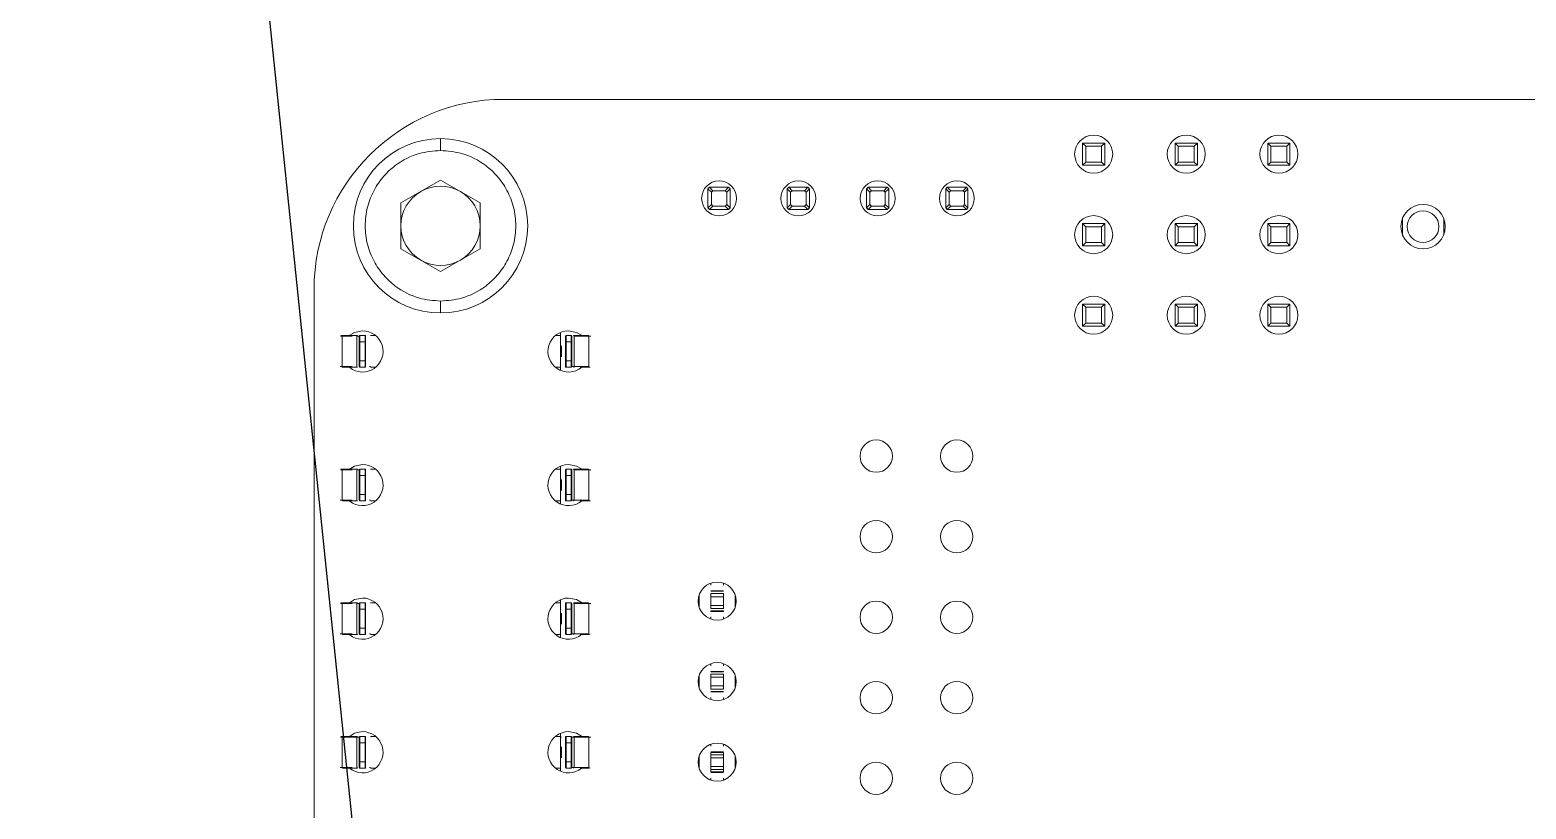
# Model space of a CAD drawing. Header units: millimetres. Extents: x -529 to 1738, y -425 to 849.
# Drawn here: x 185.59 to 209.18, y 782.16 to 794.45 of the extents above; entities that cross this region are included whole.
import ezdxf

# ---------------------------------------------------------------- set-up
doc = ezdxf.new("R2010")
doc.units = ezdxf.units.MM

msp = doc.modelspace()

# ---------------------------------------------------------------- linework, layer by layer
msp.add_line((204.815, 644.541), (185.59, 831.381))
at = {"color": 7, "linetype": 'Continuous', "lineweight": 15}
for p, q in [((233.065, 793.351), (193.065, 793.351)), ((202.19, 792.312), (202.19, 792.662)), ((202.24, 792.612), (202.19, 792.662)), ((202.19, 792.662), (202.54, 792.662)), ((202.24, 792.362), (202.24, 792.612)), ((202.24, 792.612), (202.49, 792.612)), ((202.49, 792.612), (202.54, 792.662)), ((202.49, 792.612), (202.49, 792.362)), ((202.54, 792.662), (202.54, 792.312)), ((203.65, 792.312), (203.65, 792.662)), ((203.7, 792.612), (203.65, 792.662)), ((203.65, 792.662), (204, 792.662)), ((203.7, 792.362), (203.7, 792.612)), ((203.7, 792.612), (203.95, 792.612)), ((203.95, 792.612), (204, 792.662)), ((203.95, 792.612), (203.95, 792.362)), ((204, 792.662), (204, 792.312)), ((205.111, 792.312), (205.111, 792.662)), ((205.161, 792.612), (205.111, 792.662)), ((205.111, 792.662), (205.461, 792.662)), ((205.161, 792.362), (205.161, 792.612)), ((205.161, 792.612), (205.411, 792.612)), ((205.411, 792.612), (205.461, 792.662)), ((205.411, 792.612), (205.411, 792.362)), ((205.461, 792.662), (205.461, 792.312)), ((202.19, 792.312), (202.24, 792.362)), ((202.54, 792.312), (202.19, 792.312)), ((202.49, 792.362), (202.24, 792.362)), ((202.54, 792.312), (202.49, 792.362)), ((203.65, 792.312), (203.7, 792.362)), ((204, 792.312), (203.65, 792.312)), ((203.95, 792.362), (203.7, 792.362)), ((204, 792.312), (203.95, 792.362)), ((205.111, 792.312), (205.161, 792.362)), ((205.461, 792.312), (205.111, 792.312)), ((205.411, 792.362), (205.161, 792.362)), ((205.461, 792.312), (205.411, 792.362)), ((192.065, 792.079), (191.44, 791.718)), ((192.69, 791.718), (192.065, 792.079)), ((196.307, 791.964), (196.283, 791.939)), ((196.283, 791.939), (196.283, 791.639)), ((196.283, 791.939), (196.283, 791.939)), ((196.336, 791.886), (196.283, 791.939)), ((196.308, 791.964), (196.307, 791.964)), ((196.36, 791.91), (196.307, 791.964)), ((196.308, 791.964), (196.608, 791.964)), ((196.336, 791.886), (196.36, 791.91)), ((196.336, 791.691), (196.336, 791.886)), ((196.36, 791.91), (196.555, 791.91)), ((196.555, 791.91), (196.609, 791.964)), ((196.579, 791.886), (196.555, 791.91)), ((196.633, 791.939), (196.579, 791.886)), ((196.579, 791.886), (196.579, 791.691)), ((196.609, 791.964), (196.608, 791.964)), ((196.609, 791.964), (196.633, 791.939)), ((196.633, 791.939), (196.633, 791.939)), ((196.633, 791.639), (196.633, 791.939)), ((197.533, 791.939), (197.557, 791.964)), ((197.533, 791.639), (197.533, 791.939)), ((197.533, 791.939), (197.533, 791.939)), ((197.533, 791.939), (197.586, 791.886)), ((197.557, 791.964), (197.61, 791.91)), ((197.558, 791.964), (197.557, 791.964)), ((197.558, 791.964), (197.858, 791.964)), ((197.586, 791.886), (197.61, 791.91)), ((197.586, 791.886), (197.586, 791.691)), ((197.61, 791.91), (197.805, 791.91)), ((197.859, 791.964), (197.805, 791.91)), ((197.805, 791.91), (197.829, 791.886)), ((197.829, 791.886), (197.883, 791.939)), ((197.829, 791.886), (197.829, 791.691)), ((197.858, 791.964), (197.859, 791.964)), ((197.859, 791.964), (197.883, 791.939)), ((197.883, 791.939), (197.883, 791.939)), ((197.883, 791.639), (197.883, 791.939)), ((198.783, 791.939), (198.807, 791.964)), ((198.783, 791.639), (198.783, 791.939)), ((198.783, 791.939), (198.783, 791.939)), ((198.783, 791.939), (198.836, 791.886)), ((198.807, 791.964), (198.86, 791.91)), ((198.808, 791.964), (198.807, 791.964)), ((198.808, 791.964), (199.108, 791.964)), ((198.836, 791.886), (198.86, 791.91)), ((198.836, 791.886), (198.836, 791.691)), ((198.86, 791.91), (199.055, 791.91)), ((199.109, 791.964), (199.055, 791.91)), ((199.055, 791.91), (199.079, 791.886)), ((199.079, 791.886), (199.133, 791.939)), ((199.079, 791.886), (199.079, 791.691)), ((199.108, 791.964), (199.109, 791.964)), ((199.109, 791.964), (199.133, 791.939)), ((199.133, 791.939), (199.133, 791.939)), ((199.133, 791.639), (199.133, 791.939)), ((200.033, 791.939), (200.057, 791.964)), ((200.033, 791.639), (200.033, 791.939)), ((200.033, 791.939), (200.033, 791.939)), ((200.033, 791.939), (200.086, 791.886)), ((200.057, 791.964), (200.11, 791.91)), ((200.058, 791.964), (200.057, 791.964)), ((200.058, 791.964), (200.358, 791.964)), ((200.086, 791.886), (200.11, 791.91)), ((200.086, 791.886), (200.086, 791.691)), ((200.11, 791.91), (200.305, 791.91)), ((200.359, 791.964), (200.305, 791.91)), ((200.305, 791.91), (200.329, 791.886)), ((200.329, 791.886), (200.383, 791.939)), ((200.329, 791.886), (200.329, 791.691)), ((200.358, 791.964), (200.359, 791.964)), ((200.359, 791.964), (200.383, 791.939)), ((200.383, 791.939), (200.383, 791.939)), ((200.383, 791.639), (200.383, 791.939)), ((191.44, 791.718), (191.44, 790.996)), ((192.69, 790.996), (192.69, 791.718)), ((196.336, 791.691), (196.283, 791.638)), ((196.283, 791.639), (196.283, 791.638)), ((196.283, 791.638), (196.307, 791.614)), ((196.36, 791.667), (196.307, 791.614)), ((196.307, 791.614), (196.308, 791.614)), ((196.308, 791.614), (196.608, 791.614)), ((196.36, 791.667), (196.336, 791.691)), ((196.555, 791.667), (196.36, 791.667)), ((196.579, 791.691), (196.555, 791.667)), ((196.555, 791.667), (196.609, 791.614)), ((196.633, 791.638), (196.579, 791.691)), ((196.608, 791.614), (196.609, 791.614)), ((196.609, 791.614), (196.633, 791.638)), ((196.633, 791.638), (196.633, 791.639)), ((197.533, 791.638), (197.586, 791.691)), ((197.533, 791.639), (197.533, 791.638)), ((197.533, 791.638), (197.557, 791.614)), ((197.557, 791.614), (197.61, 791.667)), ((197.557, 791.614), (197.558, 791.614)), ((197.558, 791.614), (197.858, 791.614)), ((197.586, 791.691), (197.61, 791.667)), ((197.61, 791.667), (197.805, 791.667)), ((197.805, 791.667), (197.829, 791.691)), ((197.805, 791.667), (197.859, 791.614)), ((197.829, 791.691), (197.883, 791.638)), ((197.859, 791.614), (197.858, 791.614)), ((197.859, 791.614), (197.883, 791.638)), ((197.883, 791.638), (197.883, 791.639)), ((198.783, 791.638), (198.836, 791.691)), ((198.783, 791.639), (198.783, 791.638)), ((198.783, 791.638), (198.807, 791.614)), ((198.807, 791.614), (198.86, 791.667)), ((198.807, 791.614), (198.808, 791.614)), ((198.808, 791.614), (199.108, 791.614)), ((198.836, 791.691), (198.86, 791.667)), ((198.86, 791.667), (199.055, 791.667)), ((199.055, 791.667), (199.079, 791.691)), ((199.055, 791.667), (199.109, 791.614)), ((199.079, 791.691), (199.133, 791.638)), ((199.109, 791.614), (199.108, 791.614)), ((199.109, 791.614), (199.133, 791.638)), ((199.133, 791.638), (199.133, 791.639)), ((200.033, 791.638), (200.086, 791.691)), ((200.033, 791.639), (200.033, 791.638)), ((200.033, 791.638), (200.057, 791.614)), ((200.057, 791.614), (200.11, 791.667)), ((200.057, 791.614), (200.058, 791.614)), ((200.058, 791.614), (200.358, 791.614)), ((200.086, 791.691), (200.11, 791.667)), ((200.11, 791.667), (200.305, 791.667)), ((200.305, 791.667), (200.329, 791.691)), ((200.305, 791.667), (200.359, 791.614)), ((200.329, 791.691), (200.383, 791.638)), ((200.359, 791.614), (200.358, 791.614)), ((200.359, 791.614), (200.383, 791.638)), ((200.383, 791.638), (200.383, 791.639)), ((202.19, 791.392), (202.24, 791.342)), ((202.19, 791.392), (202.54, 791.392)), ((202.19, 791.042), (202.19, 791.392)), ((202.49, 791.342), (202.54, 791.392)), ((202.54, 791.392), (202.54, 791.042)), ((203.65, 791.042), (203.65, 791.392)), ((203.65, 791.392), (203.7, 791.342)), ((203.65, 791.392), (204, 791.392)), ((203.95, 791.342), (204, 791.392)), ((204, 791.392), (204, 791.042)), ((205.111, 791.042), (205.111, 791.392)), ((205.111, 791.392), (205.161, 791.342)), ((205.111, 791.392), (205.461, 791.392)), ((205.411, 791.342), (205.461, 791.392)), ((205.461, 791.392), (205.461, 791.042)), ((207.235, 791.214), (207.235, 791.474)), ((207.885, 791.474), (207.885, 791.214)), ((202.24, 791.092), (202.24, 791.342)), ((202.24, 791.342), (202.49, 791.342)), ((202.49, 791.342), (202.49, 791.092)), ((203.7, 791.092), (203.7, 791.342)), ((203.7, 791.342), (203.95, 791.342)), ((203.95, 791.342), (203.95, 791.092)), ((205.161, 791.092), (205.161, 791.342)), ((205.161, 791.342), (205.411, 791.342)), ((205.411, 791.342), (205.411, 791.092)), ((191.44, 790.996), (192.065, 790.635)), ((192.065, 790.635), (192.69, 790.996)), ((202.19, 791.042), (202.24, 791.092)), ((202.54, 791.042), (202.19, 791.042)), ((202.49, 791.092), (202.24, 791.092)), ((202.49, 791.092), (202.54, 791.042)), ((203.65, 791.042), (203.7, 791.092)), ((204, 791.042), (203.65, 791.042)), ((203.95, 791.092), (203.7, 791.092)), ((203.95, 791.092), (204, 791.042)), ((205.111, 791.042), (205.161, 791.092)), ((205.461, 791.042), (205.111, 791.042)), ((205.411, 791.092), (205.161, 791.092)), ((205.411, 791.092), (205.461, 791.042)), ((190.071, 790.357), (190.071, 746.357)), ((202.19, 789.772), (202.19, 790.122)), ((202.19, 790.122), (202.24, 790.072)), ((202.19, 790.122), (202.54, 790.122)), ((202.24, 789.822), (202.24, 790.072)), ((202.24, 790.072), (202.49, 790.072)), ((202.49, 790.072), (202.54, 790.122)), ((202.49, 790.072), (202.49, 789.822)), ((202.54, 790.122), (202.54, 789.772)), ((203.65, 790.122), (203.7, 790.072)), ((203.65, 790.122), (204, 790.122)), ((203.65, 789.772), (203.65, 790.122)), ((203.7, 789.822), (203.7, 790.072)), ((203.7, 790.072), (203.95, 790.072)), ((203.95, 790.072), (204, 790.122)), ((203.95, 790.072), (203.95, 789.822)), ((204, 790.122), (204, 789.772)), ((205.111, 789.772), (205.111, 790.122)), ((205.111, 790.122), (205.161, 790.072)), ((205.111, 790.122), (205.461, 790.122)), ((205.161, 789.822), (205.161, 790.072)), ((205.161, 790.072), (205.411, 790.072)), ((205.411, 790.072), (205.461, 790.122)), ((205.411, 790.072), (205.411, 789.822)), ((205.461, 790.122), (205.461, 789.772)), ((202.19, 789.772), (202.24, 789.822)), ((202.54, 789.772), (202.19, 789.772)), ((202.49, 789.822), (202.24, 789.822)), ((202.49, 789.822), (202.54, 789.772)), ((203.65, 789.772), (203.7, 789.822)), ((204, 789.772), (203.65, 789.772)), ((203.95, 789.822), (203.7, 789.822)), ((203.95, 789.822), (204, 789.772)), ((205.111, 789.772), (205.161, 789.822)), ((205.461, 789.772), (205.111, 789.772)), ((205.411, 789.822), (205.161, 789.822)), ((205.411, 789.822), (205.461, 789.772)), ((190.515, 789.616), (190.515, 789.136)), ((190.524, 789.626), (190.756, 789.626)), ((190.784, 789.616), (190.747, 789.616)), ((190.747, 789.136), (190.747, 789.616)), ((190.784, 789.526), (190.794, 789.526)), ((190.784, 789.226), (190.784, 789.526)), ((190.794, 789.526), (190.794, 789.626)), ((190.794, 789.626), (190.874, 789.626)), ((190.794, 789.526), (190.794, 789.226)), ((190.874, 789.526), (190.794, 789.526)), ((190.874, 789.626), (190.874, 789.526)), ((190.874, 789.226), (190.874, 789.526)), ((190.884, 789.526), (190.884, 789.226)), ((190.959, 789.626), (191.041, 789.626)), ((193.876, 789.626), (193.959, 789.626)), ((193.959, 789.626), (193.959, 789.676)), ((193.959, 789.126), (193.959, 789.626)), ((194.034, 789.526), (194.044, 789.526)), ((194.034, 789.226), (194.034, 789.526)), ((194.044, 789.626), (194.124, 789.626)), ((194.044, 789.526), (194.044, 789.626)), ((194.124, 789.526), (194.044, 789.526)), ((194.044, 789.526), (194.044, 789.226)), ((194.124, 789.626), (194.124, 789.526)), ((194.124, 789.226), (194.124, 789.526)), ((194.134, 789.526), (194.134, 789.226)), ((194.162, 789.626), (194.393, 789.626)), ((194.171, 789.616), (194.171, 789.136)), ((194.402, 789.616), (194.171, 789.616)), ((194.402, 789.136), (194.402, 789.616)), ((190.756, 789.126), (190.524, 789.126)), ((190.794, 789.226), (190.874, 789.226)), ((190.794, 789.126), (190.794, 789.226)), ((190.874, 789.126), (190.794, 789.126)), ((190.874, 789.226), (190.874, 789.126)), ((190.945, 789.136), (190.959, 789.136)), ((191.041, 789.126), (190.959, 789.126)), ((193.959, 789.126), (193.876, 789.126)), ((193.959, 789.076), (193.959, 789.126)), ((194.044, 789.226), (194.124, 789.226)), ((194.044, 789.126), (194.044, 789.226)), ((194.124, 789.126), (194.044, 789.126)), ((194.124, 789.226), (194.124, 789.126)), ((194.134, 789.136), (194.171, 789.136)), ((194.171, 789.136), (194.402, 789.136)), ((194.393, 789.126), (194.265, 789.126)), ((190.515, 787.509), (190.515, 787.029)), ((190.524, 787.519), (190.756, 787.519)), ((190.784, 787.509), (190.747, 787.509)), ((190.747, 787.029), (190.747, 787.509)), ((190.784, 787.419), (190.794, 787.419)), ((190.784, 787.119), (190.784, 787.419)), ((190.794, 787.419), (190.794, 787.519)), ((190.794, 787.519), (190.874, 787.519)), ((190.794, 787.419), (190.794, 787.119)), ((190.874, 787.419), (190.794, 787.419)), ((190.874, 787.519), (190.874, 787.419)), ((190.874, 787.119), (190.874, 787.419)), ((190.884, 787.419), (190.884, 787.119)), ((190.959, 787.519), (191.041, 787.519)), ((193.876, 787.519), (193.959, 787.519)), ((193.959, 787.519), (193.959, 787.569)), ((193.959, 787.019), (193.959, 787.519)), ((194.034, 787.419), (194.044, 787.419)), ((194.034, 787.119), (194.034, 787.419)), ((194.044, 787.519), (194.124, 787.519)), ((194.044, 787.419), (194.044, 787.519)), ((194.124, 787.419), (194.044, 787.419)), ((194.044, 787.419), (194.044, 787.119)), ((194.124, 787.519), (194.124, 787.419)), ((194.124, 787.119), (194.124, 787.419)), ((194.134, 787.419), (194.134, 787.119)), ((194.162, 787.519), (194.393, 787.519)), ((194.171, 787.509), (194.171, 787.029)), ((194.402, 787.509), (194.171, 787.509)), ((194.402, 787.029), (194.402, 787.509)), ((190.794, 787.019), (190.794, 787.119)), ((190.794, 787.119), (190.874, 787.119)), ((190.874, 787.119), (190.874, 787.019)), ((194.044, 787.119), (194.124, 787.119)), ((194.044, 787.019), (194.044, 787.119)), ((194.124, 787.119), (194.124, 787.019)), ((190.756, 787.019), (190.524, 787.019)), ((190.874, 787.019), (190.794, 787.019)), ((190.945, 787.029), (190.959, 787.029)), ((191.041, 787.019), (190.959, 787.019)), ((193.959, 787.019), (193.876, 787.019)), ((193.959, 786.969), (193.959, 787.019)), ((194.124, 787.019), (194.044, 787.019)), ((194.134, 787.029), (194.171, 787.029)), ((194.171, 787.029), (194.402, 787.029)), ((194.393, 787.019), (194.265, 787.019)), ((196.328, 785.689), (196.328, 785.721)), ((196.528, 785.721), (196.528, 785.689)), ((196.143, 785.345), (196.143, 785.532)), ((196.328, 785.601), (196.528, 785.601)), ((196.528, 785.593), (196.328, 785.593)), ((196.328, 785.556), (196.528, 785.556)), ((196.528, 785.507), (196.328, 785.507)), ((196.328, 785.507), (196.328, 785.37)), ((196.528, 785.507), (196.528, 785.37)), ((196.713, 785.532), (196.713, 785.345)), ((190.515, 785.402), (190.515, 784.922)), ((190.524, 785.412), (190.756, 785.412)), ((190.784, 785.402), (190.747, 785.402)), ((190.747, 784.922), (190.747, 785.402)), ((190.784, 785.312), (190.794, 785.312)), ((190.784, 785.012), (190.784, 785.312)), ((190.794, 785.312), (190.794, 785.412)), ((190.794, 785.412), (190.874, 785.412)), ((190.794, 785.312), (190.794, 785.012)), ((190.874, 785.312), (190.794, 785.312)), ((190.874, 785.412), (190.874, 785.312)), ((190.874, 785.012), (190.874, 785.312)), ((190.884, 785.312), (190.884, 785.012)), ((190.959, 785.412), (191.041, 785.412)), ((193.876, 785.412), (193.959, 785.412)), ((193.959, 785.412), (193.959, 785.462)), ((193.959, 784.912), (193.959, 785.412)), ((194.034, 785.312), (194.044, 785.312)), ((194.034, 785.012), (194.034, 785.312)), ((194.044, 785.412), (194.124, 785.412)), ((194.044, 785.312), (194.044, 785.412)), ((194.124, 785.312), (194.044, 785.312)), ((194.044, 785.312), (194.044, 785.012)), ((194.124, 785.412), (194.124, 785.312)), ((194.124, 785.012), (194.124, 785.312)), ((194.134, 785.312), (194.134, 785.012)), ((194.162, 785.412), (194.393, 785.412)), ((194.171, 785.402), (194.171, 784.922)), ((194.402, 785.402), (194.171, 785.402)), ((194.402, 784.922), (194.402, 785.402)), ((196.328, 785.37), (196.528, 785.37)), ((196.528, 785.321), (196.328, 785.321)), ((196.328, 785.284), (196.528, 785.284)), ((196.328, 785.284), (196.328, 785.276)), ((196.528, 785.276), (196.328, 785.276)), ((196.528, 785.284), (196.528, 785.276)), ((190.794, 784.912), (190.794, 785.012)), ((190.794, 785.012), (190.874, 785.012)), ((190.874, 785.012), (190.874, 784.912)), ((194.044, 785.012), (194.124, 785.012)), ((194.044, 784.912), (194.044, 785.012)), ((194.124, 785.012), (194.124, 784.912)), ((196.328, 785.156), (196.328, 785.189)), ((196.528, 785.189), (196.528, 785.156)), ((190.756, 784.912), (190.524, 784.912)), ((190.874, 784.912), (190.794, 784.912)), ((190.945, 784.922), (190.959, 784.922)), ((191.041, 784.912), (190.959, 784.912)), ((193.959, 784.912), (193.876, 784.912)), ((193.959, 784.862), (193.959, 784.912)), ((194.124, 784.912), (194.044, 784.912)), ((194.134, 784.922), (194.171, 784.922)), ((194.171, 784.922), (194.402, 784.922)), ((194.393, 784.912), (194.265, 784.912)), ((196.328, 784.419), (196.328, 784.451)), ((196.328, 784.331), (196.528, 784.331)), ((196.328, 784.331), (196.328, 784.323)), ((196.528, 784.323), (196.328, 784.323)), ((196.328, 784.286), (196.528, 784.286)), ((196.528, 784.451), (196.528, 784.419)), ((196.528, 784.331), (196.528, 784.323)), ((196.143, 784.075), (196.143, 784.262)), ((196.528, 784.237), (196.328, 784.237)), ((196.328, 784.237), (196.328, 784.1)), ((196.328, 784.1), (196.528, 784.1)), ((196.528, 784.051), (196.328, 784.051)), ((196.528, 784.237), (196.528, 784.1)), ((196.713, 784.262), (196.713, 784.075)), ((196.328, 784.014), (196.528, 784.014)), ((196.528, 784.006), (196.328, 784.006)), ((196.328, 783.886), (196.328, 783.919)), ((196.528, 783.919), (196.528, 783.886)), ((193.959, 783.305), (193.959, 783.355)), ((190.747, 783.295), (190.515, 783.295)), ((190.515, 783.295), (190.515, 782.815)), ((190.524, 783.305), (190.756, 783.305)), ((190.784, 783.295), (190.747, 783.295)), ((190.747, 782.815), (190.747, 783.295)), ((190.784, 783.205), (190.794, 783.205)), ((190.784, 782.905), (190.784, 783.205)), ((190.794, 783.205), (190.794, 783.305)), ((190.794, 783.305), (190.874, 783.305)), ((190.794, 783.205), (190.794, 782.905)), ((190.874, 783.205), (190.794, 783.205)), ((190.874, 783.305), (190.874, 783.205)), ((190.874, 782.905), (190.874, 783.205)), ((190.884, 783.205), (190.884, 782.905)), ((190.959, 783.305), (191.041, 783.305)), ((193.876, 783.305), (193.959, 783.305)), ((193.959, 782.805), (193.959, 783.305)), ((193.972, 783.295), (193.959, 783.295)), ((194.034, 783.205), (194.044, 783.205)), ((194.034, 782.905), (194.034, 783.205)), ((194.044, 783.305), (194.124, 783.305)), ((194.044, 783.205), (194.044, 783.305)), ((194.124, 783.205), (194.044, 783.205)), ((194.044, 783.205), (194.044, 782.905)), ((194.124, 783.305), (194.124, 783.205)), ((194.124, 782.905), (194.124, 783.205)), ((194.134, 783.205), (194.134, 782.905)), ((194.162, 783.305), (194.393, 783.305)), ((194.171, 783.295), (194.171, 782.815)), ((194.402, 783.295), (194.171, 783.295)), ((194.402, 782.815), (194.402, 783.295)), ((196.328, 783.149), (196.328, 783.181)), ((196.528, 783.181), (196.528, 783.149)), ((190.794, 782.905), (190.874, 782.905)), ((190.794, 782.805), (190.794, 782.905)), ((190.874, 782.905), (190.874, 782.805)), ((194.044, 782.905), (194.124, 782.905)), ((194.044, 782.805), (194.044, 782.905)), ((194.124, 782.905), (194.124, 782.805)), ((196.143, 782.805), (196.143, 782.992)), ((196.328, 783.061), (196.528, 783.061)), ((196.528, 783.053), (196.328, 783.053)), ((196.328, 783.053), (196.328, 783.016)), ((196.328, 783.016), (196.528, 783.016)), ((196.528, 782.967), (196.328, 782.967)), ((196.328, 782.967), (196.328, 782.83)), ((196.528, 783.053), (196.528, 783.016)), ((196.528, 782.967), (196.528, 782.83)), ((196.713, 782.992), (196.713, 782.805)), ((190.756, 782.805), (190.524, 782.805)), ((190.874, 782.805), (190.794, 782.805)), ((190.945, 782.815), (190.959, 782.815)), ((191.041, 782.805), (190.959, 782.805)), ((193.959, 782.805), (193.876, 782.805)), ((193.959, 782.755), (193.959, 782.805)), ((194.124, 782.805), (194.044, 782.805)), ((194.134, 782.815), (194.171, 782.815)), ((194.171, 782.815), (194.402, 782.815)), ((194.393, 782.805), (194.265, 782.805)), ((196.328, 782.83), (196.528, 782.83)), ((196.528, 782.781), (196.328, 782.781)), ((196.328, 782.781), (196.328, 782.744)), ((196.328, 782.744), (196.528, 782.744)), ((196.528, 782.736), (196.328, 782.736)), ((196.328, 782.616), (196.328, 782.649)), ((196.528, 782.781), (196.528, 782.744)), ((196.528, 782.649), (196.528, 782.616))]:
    msp.add_line(p, q, dxfattribs=at)
at = {"color": 8, "linetype": 'Continuous', "lineweight": 15}
for p, q in [((190.488, 789.616), (190.515, 789.616)), ((190.669, 789.616), (190.515, 789.616)), ((193.972, 789.288), (193.972, 789.464)), ((190.515, 789.136), (190.669, 789.136)), ((190.488, 787.509), (190.515, 787.509)), ((190.669, 787.509), (190.515, 787.509)), ((193.972, 787.181), (193.972, 787.357)), ((190.515, 787.029), (190.669, 787.029)), ((190.488, 785.402), (190.515, 785.402)), ((190.669, 785.402), (190.515, 785.402)), ((193.972, 785.074), (193.972, 785.25)), ((190.515, 784.922), (190.669, 784.922)), ((190.488, 783.295), (190.515, 783.295)), ((193.972, 782.967), (193.972, 783.143)), ((190.515, 782.815), (190.669, 782.815))]:
    msp.add_line(p, q, dxfattribs=at)
at = {"color": 7, "linetype": 'Continuous', "lineweight": 15, "flags": 128}
for points in [[(190.626, 789.626), (190.709, 789.676), (190.834, 789.701)], [(194.084, 789.701), (194.208, 789.676), (194.286, 789.63)], [(190.627, 787.519), (190.709, 787.569), (190.834, 787.594)], [(194.084, 787.594), (194.208, 787.569), (194.286, 787.523)], [(190.627, 785.412), (190.709, 785.462), (190.834, 785.487)], [(194.084, 785.487), (194.208, 785.462), (194.286, 785.416)], [(190.627, 783.305), (190.709, 783.355), (190.834, 783.38)], [(194.084, 783.38), (194.208, 783.355), (194.286, 783.309)]]:
    msp.add_lwpolyline(points, dxfattribs=at)
at = {"color": 7, "linetype": 'Continuous', "lineweight": 15}
for centre, radius in [((202.365, 792.487), 0.3), ((203.825, 792.487), 0.3), ((205.286, 792.487), 0.3), ((196.458, 791.789), 0.275), ((197.708, 791.789), 0.275), ((198.958, 791.789), 0.275), ((200.208, 791.789), 0.275), ((207.56, 791.344), 0.35), ((202.365, 791.217), 0.3), ((203.825, 791.217), 0.3), ((205.286, 791.217), 0.3), ((207.56, 791.344), 0.25), ((202.365, 789.947), 0.3), ((203.825, 789.947), 0.3), ((205.286, 789.947), 0.3), ((198.936, 787.725), 0.255), ((200.206, 787.725), 0.255), ((198.936, 786.455), 0.255), ((200.206, 786.455), 0.255), ((196.428, 785.439), 0.3), ((198.936, 785.185), 0.255), ((200.206, 785.185), 0.255), ((196.428, 784.169), 0.3), ((198.936, 783.915), 0.255), ((200.206, 783.915), 0.255), ((196.428, 782.899), 0.3), ((198.936, 782.645), 0.255), ((200.206, 782.645), 0.255)]:
    msp.add_circle(centre, radius, dxfattribs=at)
for centre, radius, start, end in [((193.065, 790.357), 2.994, 90, 180), ((192.065, 791.357), 1.375, 90, 270), ((192.065, 791.357), 1.375, 270, 90), ((192.065, 791.357), 0.625, 120, 180), ((192.065, 791.357), 0.625, 60, 120), ((192.065, 791.357), 0.625, 360, 60), ((192.065, 791.357), 0.625, 180, 240), ((192.065, 791.357), 0.625, 300, 360), ((192.065, 791.357), 0.625, 240, 300), ((190.834, 789.376), 0.325, 231.715, 90), ((190.756, 789.616), 0.00952, 93.3784, 183.0204), ((190.794, 789.616), 0.01, 90, 180), ((190.874, 789.616), 0.01, 0, 90), ((194.084, 789.376), 0.325, 90, 308.9785), ((194.044, 789.616), 0.01, 90, 180), ((194.124, 789.616), 0.01, 0, 90), ((194.161, 789.616), 0.00952, 356.9796, 86.6216), ((190.756, 789.135), 0.00952, 176.9796, 266.6216), ((190.794, 789.136), 0.01, 180, 270), ((190.874, 789.136), 0.01, 270, 360), ((194.044, 789.136), 0.01, 180, 270), ((194.124, 789.136), 0.01, 270, 360), ((194.161, 789.135), 0.00952, 273.3784, 3.0204), ((190.834, 787.269), 0.325, 231.715, 90), ((194.084, 787.269), 0.325, 90, 308.9785), ((190.756, 787.509), 0.00952, 93.3784, 183.0204), ((190.794, 787.509), 0.01, 90, 180), ((190.874, 787.509), 0.01, 0, 90), ((194.044, 787.509), 0.01, 90, 180), ((194.124, 787.509), 0.01, 0, 90), ((194.161, 787.509), 0.00952, 356.9796, 86.6216), ((190.756, 787.028), 0.00952, 176.9796, 266.6216), ((190.794, 787.029), 0.01, 180, 270), ((190.874, 787.029), 0.01, 270, 360), ((194.044, 787.029), 0.01, 180, 270), ((194.124, 787.029), 0.01, 270, 360), ((194.161, 787.028), 0.00952, 273.3784, 3.0204), ((190.834, 785.162), 0.325, 231.715, 90), ((194.084, 785.162), 0.325, 90, 308.9785), ((190.756, 785.402), 0.00952, 93.3784, 183.0204), ((190.794, 785.402), 0.01, 90, 180), ((190.874, 785.402), 0.01, 0, 90), ((194.044, 785.402), 0.01, 90, 180), ((194.124, 785.402), 0.01, 0, 90), ((194.161, 785.402), 0.00952, 356.9796, 86.6216), ((190.756, 784.921), 0.00952, 176.9796, 266.6216), ((190.794, 784.922), 0.01, 180, 270), ((190.874, 784.922), 0.01, 270, 360), ((194.044, 784.922), 0.01, 180, 270), ((194.124, 784.922), 0.01, 270, 360), ((194.161, 784.921), 0.00952, 273.3784, 3.0204), ((190.834, 783.055), 0.325, 231.715, 90), ((194.084, 783.055), 0.325, 90, 308.9785), ((190.756, 783.295), 0.00952, 93.3784, 183.0204), ((190.794, 783.295), 0.01, 90, 180), ((190.874, 783.295), 0.01, 0, 90), ((194.044, 783.295), 0.01, 90, 180), ((194.124, 783.295), 0.01, 0, 90), ((194.161, 783.295), 0.00952, 356.9796, 86.6216), ((190.756, 782.814), 0.00952, 176.9796, 266.6216), ((190.794, 782.815), 0.01, 180, 270), ((190.874, 782.815), 0.01, 270, 360), ((194.044, 782.815), 0.01, 180, 270), ((194.124, 782.815), 0.01, 270, 360), ((194.161, 782.814), 0.00952, 273.3784, 3.0204)]:
    msp.add_arc(centre, radius, start, end, dxfattribs=at)
for points, knots in [([(192.065, 790.17), (191.952, 790.179), (191.698, 790.2), (191.39, 790.361), (191.158, 790.575), (191.005, 790.798), (190.901, 791.065), (190.865, 791.357), (190.901, 791.649), (191.005, 791.916), (191.158, 792.139), (191.39, 792.353), (191.698, 792.514), (191.952, 792.535), (192.065, 792.545)], [0, 0, 0, 0, 0.090318, 0.204563, 0.27142, 0.343936, 0.420786, 0.5, 0.579214, 0.656064, 0.72858, 0.795437, 0.909682, 1, 1, 1, 1]), ([(192.065, 792.545), (192.065, 792.571), (192.065, 792.626), (192.065, 792.689), (192.065, 792.726), (192.065, 792.73), (192.065, 792.732)], [0, 0, 0, 0, 0.270261, 0.562429, 0.789736, 1, 1, 1, 1]), ([(192.065, 792.545), (192.177, 792.535), (192.431, 792.514), (192.739, 792.353), (192.971, 792.139), (193.125, 791.916), (193.228, 791.649), (193.264, 791.357), (193.228, 791.065), (193.125, 790.798), (192.971, 790.575), (192.739, 790.361), (192.431, 790.2), (192.177, 790.179), (192.065, 790.17)], [0, 0, 0, 0, 0.090318, 0.204563, 0.27142, 0.343936, 0.420786, 0.5, 0.579214, 0.656064, 0.72858, 0.795437, 0.909682, 1, 1, 1, 1]), ([(192.065, 789.982), (192.065, 789.985), (192.065, 789.992), (192.065, 790.043), (192.065, 790.106), (192.065, 790.149), (192.065, 790.17)], [0, 0, 0, 0, 0.270261, 0.562429, 0.789736, 1, 1, 1, 1]), ([(190.524, 789.626), (190.516, 789.626), (190.498, 789.626), (190.491, 789.626), (190.498, 789.626), (190.516, 789.626), (190.524, 789.626)], [0, 0, 0, 0, 0.246588, 0.499974, 0.750733, 1, 1, 1, 1]), ([(190.784, 789.526), (190.784, 789.537), (190.784, 789.554), (190.784, 789.575), (190.784, 789.59), (190.784, 789.601), (190.784, 789.612), (190.784, 789.614), (190.784, 789.616)], [0, 0, 0, 0, 0.239444, 0.36822, 0.499999, 0.628777, 0.760556, 1, 1, 1, 1]), ([(190.884, 789.616), (190.884, 789.614), (190.884, 789.612), (190.884, 789.601), (190.884, 789.59), (190.884, 789.575), (190.884, 789.554), (190.884, 789.537), (190.884, 789.526)], [0, 0, 0, 0, 0.239444, 0.36822, 0.499999, 0.628777, 0.760556, 1, 1, 1, 1]), ([(194.034, 789.526), (194.034, 789.537), (194.034, 789.554), (194.034, 789.575), (194.034, 789.59), (194.034, 789.601), (194.034, 789.612), (194.034, 789.614), (194.034, 789.616)], [0, 0, 0, 0, 0.239444, 0.36822, 0.499999, 0.628777, 0.760556, 1, 1, 1, 1]), ([(194.134, 789.616), (194.134, 789.614), (194.134, 789.612), (194.134, 789.601), (194.134, 789.59), (194.134, 789.575), (194.134, 789.554), (194.134, 789.537), (194.134, 789.526)], [0, 0, 0, 0, 0.239444, 0.36822, 0.499999, 0.628777, 0.760556, 1, 1, 1, 1]), ([(190.784, 789.136), (190.784, 789.137), (190.784, 789.139), (190.784, 789.15), (190.784, 789.161), (190.784, 789.176), (190.784, 789.197), (190.784, 789.214), (190.784, 789.226)], [0, 0, 0, 0, 0.239444, 0.36822, 0.499999, 0.628777, 0.760556, 1, 1, 1, 1]), ([(190.884, 789.226), (190.884, 789.214), (190.884, 789.197), (190.884, 789.176), (190.884, 789.162), (190.884, 789.15), (190.884, 789.139), (190.884, 789.137), (190.884, 789.136)], [0, 0, 0, 0, 0.239444, 0.36822, 0.499999, 0.628777, 0.760556, 1, 1, 1, 1]), ([(194.034, 789.136), (194.034, 789.137), (194.034, 789.139), (194.034, 789.15), (194.034, 789.161), (194.034, 789.176), (194.034, 789.197), (194.034, 789.214), (194.034, 789.226)], [0, 0, 0, 0, 0.239444, 0.36822, 0.499999, 0.628777, 0.760556, 1, 1, 1, 1]), ([(194.134, 789.226), (194.134, 789.214), (194.134, 789.197), (194.134, 789.176), (194.134, 789.162), (194.134, 789.15), (194.134, 789.139), (194.134, 789.137), (194.134, 789.136)], [0, 0, 0, 0, 0.239444, 0.36822, 0.499999, 0.628777, 0.760556, 1, 1, 1, 1]), ([(194.393, 789.126), (194.405, 789.126), (194.421, 789.127), (194.425, 789.13), (194.425, 789.13)], [0, 0, 0, 0, 0.7947338, 1, 1, 1, 1]), ([(190.524, 787.519), (190.516, 787.519), (190.498, 787.519), (190.491, 787.519), (190.498, 787.519), (190.516, 787.519), (190.524, 787.519)], [0, 0, 0, 0, 0.246588, 0.499974, 0.750733, 1, 1, 1, 1]), ([(190.784, 787.419), (190.784, 787.43), (190.784, 787.447), (190.784, 787.468), (190.784, 787.483), (190.784, 787.494), (190.784, 787.505), (190.784, 787.507), (190.784, 787.509)], [0, 0, 0, 0, 0.239444, 0.36822, 0.499999, 0.628777, 0.760556, 1, 1, 1, 1]), ([(190.884, 787.509), (190.884, 787.507), (190.884, 787.505), (190.884, 787.494), (190.884, 787.483), (190.884, 787.468), (190.884, 787.447), (190.884, 787.43), (190.884, 787.419)], [0, 0, 0, 0, 0.239444, 0.36822, 0.499999, 0.628777, 0.760556, 1, 1, 1, 1]), ([(194.034, 787.419), (194.034, 787.43), (194.034, 787.447), (194.034, 787.468), (194.034, 787.483), (194.034, 787.494), (194.034, 787.505), (194.034, 787.507), (194.034, 787.509)], [0, 0, 0, 0, 0.239444, 0.36822, 0.499999, 0.628777, 0.760556, 1, 1, 1, 1]), ([(194.134, 787.509), (194.134, 787.507), (194.134, 787.505), (194.134, 787.494), (194.134, 787.483), (194.134, 787.468), (194.134, 787.447), (194.134, 787.43), (194.134, 787.419)], [0, 0, 0, 0, 0.239444, 0.36822, 0.499999, 0.628777, 0.760556, 1, 1, 1, 1]), ([(190.784, 787.029), (190.784, 787.03), (190.784, 787.032), (190.784, 787.043), (190.784, 787.054), (190.784, 787.069), (190.784, 787.09), (190.784, 787.107), (190.784, 787.119)], [0, 0, 0, 0, 0.239444, 0.36822, 0.499999, 0.628777, 0.760556, 1, 1, 1, 1]), ([(190.884, 787.119), (190.884, 787.107), (190.884, 787.09), (190.884, 787.069), (190.884, 787.055), (190.884, 787.043), (190.884, 787.032), (190.884, 787.03), (190.884, 787.029)], [0, 0, 0, 0, 0.239444, 0.36822, 0.499999, 0.628777, 0.760556, 1, 1, 1, 1]), ([(194.034, 787.029), (194.034, 787.03), (194.034, 787.032), (194.034, 787.043), (194.034, 787.054), (194.034, 787.069), (194.034, 787.09), (194.034, 787.107), (194.034, 787.119)], [0, 0, 0, 0, 0.239444, 0.36822, 0.499999, 0.628777, 0.760556, 1, 1, 1, 1]), ([(194.134, 787.119), (194.134, 787.107), (194.134, 787.09), (194.134, 787.069), (194.134, 787.055), (194.134, 787.043), (194.134, 787.032), (194.134, 787.03), (194.134, 787.029)], [0, 0, 0, 0, 0.239444, 0.36822, 0.499999, 0.628777, 0.760556, 1, 1, 1, 1]), ([(194.393, 787.019), (194.405, 787.019), (194.421, 787.02), (194.425, 787.023), (194.425, 787.023)], [0, 0, 0, 0, 0.7947338, 1, 1, 1, 1]), ([(190.524, 785.412), (190.516, 785.412), (190.498, 785.412), (190.491, 785.412), (190.498, 785.412), (190.516, 785.412), (190.524, 785.412)], [0, 0, 0, 0, 0.246588, 0.499974, 0.750733, 1, 1, 1, 1]), ([(190.784, 785.312), (190.784, 785.323), (190.784, 785.34), (190.784, 785.361), (190.784, 785.376), (190.784, 785.387), (190.784, 785.399), (190.784, 785.4), (190.784, 785.402)], [0, 0, 0, 0, 0.239444, 0.36822, 0.499999, 0.628777, 0.760556, 1, 1, 1, 1]), ([(190.884, 785.402), (190.884, 785.4), (190.884, 785.399), (190.884, 785.387), (190.884, 785.376), (190.884, 785.361), (190.884, 785.34), (190.884, 785.323), (190.884, 785.312)], [0, 0, 0, 0, 0.239444, 0.36822, 0.499999, 0.628777, 0.760556, 1, 1, 1, 1]), ([(194.034, 785.312), (194.034, 785.323), (194.034, 785.34), (194.034, 785.361), (194.034, 785.376), (194.034, 785.387), (194.034, 785.399), (194.034, 785.4), (194.034, 785.402)], [0, 0, 0, 0, 0.239444, 0.36822, 0.499999, 0.628777, 0.760556, 1, 1, 1, 1]), ([(194.134, 785.402), (194.134, 785.4), (194.134, 785.399), (194.134, 785.387), (194.134, 785.376), (194.134, 785.361), (194.134, 785.34), (194.134, 785.323), (194.134, 785.312)], [0, 0, 0, 0, 0.239444, 0.36822, 0.499999, 0.628777, 0.760556, 1, 1, 1, 1]), ([(190.784, 784.922), (190.784, 784.923), (190.784, 784.925), (190.784, 784.936), (190.784, 784.947), (190.784, 784.962), (190.784, 784.983), (190.784, 785), (190.784, 785.012)], [0, 0, 0, 0, 0.239444, 0.36822, 0.499999, 0.628777, 0.760556, 1, 1, 1, 1]), ([(190.884, 785.012), (190.884, 785), (190.884, 784.983), (190.884, 784.962), (190.884, 784.948), (190.884, 784.936), (190.884, 784.925), (190.884, 784.923), (190.884, 784.922)], [0, 0, 0, 0, 0.239444, 0.36822, 0.499999, 0.628777, 0.760556, 1, 1, 1, 1]), ([(194.034, 784.922), (194.034, 784.923), (194.034, 784.925), (194.034, 784.936), (194.034, 784.947), (194.034, 784.962), (194.034, 784.983), (194.034, 785), (194.034, 785.012)], [0, 0, 0, 0, 0.239444, 0.36822, 0.499999, 0.628777, 0.760556, 1, 1, 1, 1]), ([(194.134, 785.012), (194.134, 785), (194.134, 784.983), (194.134, 784.962), (194.134, 784.948), (194.134, 784.936), (194.134, 784.925), (194.134, 784.923), (194.134, 784.922)], [0, 0, 0, 0, 0.239444, 0.36822, 0.499999, 0.628777, 0.760556, 1, 1, 1, 1]), ([(194.393, 784.912), (194.405, 784.912), (194.421, 784.913), (194.425, 784.916), (194.425, 784.916)], [0, 0, 0, 0, 0.794734, 1, 1, 1, 1]), ([(190.524, 783.305), (190.516, 783.305), (190.498, 783.305), (190.491, 783.305), (190.498, 783.305), (190.516, 783.305), (190.524, 783.305)], [0, 0, 0, 0, 0.246588, 0.499974, 0.750733, 1, 1, 1, 1]), ([(190.784, 783.205), (190.784, 783.216), (190.784, 783.233), (190.784, 783.254), (190.784, 783.269), (190.784, 783.28), (190.784, 783.292), (190.784, 783.293), (190.784, 783.295)], [0, 0, 0, 0, 0.239444, 0.36822, 0.499999, 0.628777, 0.760556, 1, 1, 1, 1]), ([(190.884, 783.295), (190.884, 783.293), (190.884, 783.292), (190.884, 783.28), (190.884, 783.269), (190.884, 783.254), (190.884, 783.233), (190.884, 783.216), (190.884, 783.205)], [0, 0, 0, 0, 0.239444, 0.36822, 0.499999, 0.628777, 0.760556, 1, 1, 1, 1]), ([(194.034, 783.205), (194.034, 783.216), (194.034, 783.233), (194.034, 783.254), (194.034, 783.269), (194.034, 783.28), (194.034, 783.292), (194.034, 783.293), (194.034, 783.295)], [0, 0, 0, 0, 0.2394436, 0.3682202, 0.4999986, 0.6287766, 0.7605564, 1, 1, 1, 1]), ([(194.134, 783.295), (194.134, 783.293), (194.134, 783.292), (194.134, 783.28), (194.134, 783.269), (194.134, 783.254), (194.134, 783.233), (194.134, 783.216), (194.134, 783.205)], [0, 0, 0, 0, 0.2394436, 0.3682202, 0.4999986, 0.6287766, 0.7605564, 1, 1, 1, 1]), ([(190.784, 782.815), (190.784, 782.816), (190.784, 782.818), (190.784, 782.829), (190.784, 782.84), (190.784, 782.855), (190.784, 782.876), (190.784, 782.893), (190.784, 782.905)], [0, 0, 0, 0, 0.239444, 0.36822, 0.499999, 0.628777, 0.760556, 1, 1, 1, 1]), ([(190.884, 782.905), (190.884, 782.893), (190.884, 782.876), (190.884, 782.855), (190.884, 782.841), (190.884, 782.829), (190.884, 782.818), (190.884, 782.816), (190.884, 782.815)], [0, 0, 0, 0, 0.239444, 0.36822, 0.499999, 0.628777, 0.760556, 1, 1, 1, 1]), ([(194.034, 782.815), (194.034, 782.816), (194.034, 782.818), (194.034, 782.829), (194.034, 782.84), (194.034, 782.855), (194.034, 782.876), (194.034, 782.893), (194.034, 782.905)], [0, 0, 0, 0, 0.239444, 0.36822, 0.499999, 0.628777, 0.760556, 1, 1, 1, 1]), ([(194.134, 782.905), (194.134, 782.893), (194.134, 782.876), (194.134, 782.855), (194.134, 782.841), (194.134, 782.829), (194.134, 782.818), (194.134, 782.816), (194.134, 782.815)], [0, 0, 0, 0, 0.239444, 0.36822, 0.499999, 0.628777, 0.760556, 1, 1, 1, 1]), ([(194.393, 782.805), (194.405, 782.805), (194.421, 782.806), (194.425, 782.809), (194.425, 782.809)], [0, 0, 0, 0, 0.794734, 1, 1, 1, 1])]:
    msp.add_open_spline(points, degree=3, knots=knots, dxfattribs=at)
for points in [[(190.515, 789.616), (190.516, 789.617), (190.516, 789.619), (190.518, 789.623), (190.521, 789.625), (190.523, 789.625), (190.524, 789.626)], [(190.874, 789.526), (190.875, 789.526), (190.878, 789.526), (190.881, 789.526), (190.883, 789.526), (190.884, 789.526), (190.884, 789.526)], [(194.124, 789.526), (194.125, 789.526), (194.128, 789.526), (194.131, 789.526), (194.133, 789.526), (194.134, 789.526), (194.134, 789.526)], [(194.393, 789.626), (194.394, 789.625), (194.396, 789.625), (194.399, 789.623), (194.401, 789.619), (194.402, 789.617), (194.402, 789.616)], [(194.402, 789.616), (194.411, 789.616), (194.43, 789.616), (194.432, 789.616), (194.434, 789.616)], [(190.515, 789.136), (190.506, 789.136), (190.488, 789.136), (190.485, 789.136), (190.484, 789.136)], [(190.524, 789.126), (190.523, 789.126), (190.521, 789.126), (190.518, 789.128), (190.516, 789.132), (190.516, 789.134), (190.515, 789.136)], [(190.794, 789.226), (190.792, 789.226), (190.79, 789.226), (190.786, 789.226), (190.784, 789.226), (190.784, 789.226), (190.784, 789.226)], [(190.884, 789.226), (190.884, 789.226), (190.883, 789.226), (190.881, 789.226), (190.878, 789.226), (190.875, 789.226), (190.874, 789.226)], [(194.044, 789.226), (194.042, 789.226), (194.04, 789.226), (194.036, 789.226), (194.034, 789.226), (194.034, 789.226), (194.034, 789.226)], [(194.134, 789.226), (194.134, 789.226), (194.133, 789.226), (194.131, 789.226), (194.128, 789.226), (194.125, 789.226), (194.124, 789.226)], [(194.402, 789.136), (194.402, 789.134), (194.401, 789.132), (194.399, 789.128), (194.396, 789.126), (194.394, 789.126), (194.393, 789.126)], [(190.515, 787.509), (190.516, 787.51), (190.516, 787.512), (190.518, 787.516), (190.521, 787.518), (190.523, 787.518), (190.524, 787.519)], [(190.874, 787.419), (190.875, 787.419), (190.878, 787.419), (190.881, 787.419), (190.883, 787.419), (190.884, 787.419), (190.884, 787.419)], [(194.124, 787.419), (194.125, 787.419), (194.128, 787.419), (194.131, 787.419), (194.133, 787.419), (194.134, 787.419), (194.134, 787.419)], [(194.393, 787.519), (194.394, 787.518), (194.396, 787.518), (194.399, 787.516), (194.401, 787.512), (194.402, 787.51), (194.402, 787.509)], [(194.402, 787.509), (194.411, 787.509), (194.43, 787.509), (194.432, 787.509), (194.434, 787.509)], [(190.794, 787.119), (190.792, 787.119), (190.79, 787.119), (190.786, 787.119), (190.784, 787.119), (190.784, 787.119), (190.784, 787.119)], [(190.884, 787.119), (190.884, 787.119), (190.883, 787.119), (190.881, 787.119), (190.878, 787.119), (190.875, 787.119), (190.874, 787.119)], [(194.044, 787.119), (194.042, 787.119), (194.04, 787.119), (194.036, 787.119), (194.034, 787.119), (194.034, 787.119), (194.034, 787.119)], [(194.134, 787.119), (194.134, 787.119), (194.133, 787.119), (194.131, 787.119), (194.128, 787.119), (194.125, 787.119), (194.124, 787.119)], [(190.515, 787.029), (190.506, 787.029), (190.488, 787.029), (190.485, 787.029), (190.484, 787.029)], [(190.524, 787.019), (190.523, 787.019), (190.521, 787.019), (190.518, 787.021), (190.516, 787.025), (190.516, 787.027), (190.515, 787.029)], [(194.402, 787.029), (194.402, 787.027), (194.401, 787.025), (194.399, 787.021), (194.396, 787.019), (194.394, 787.019), (194.393, 787.019)], [(196.328, 785.556), (196.328, 785.555), (196.328, 785.552), (196.328, 785.541), (196.328, 785.525), (196.328, 785.513), (196.328, 785.507)], [(196.528, 785.556), (196.528, 785.555), (196.528, 785.552), (196.528, 785.541), (196.528, 785.525), (196.528, 785.513), (196.528, 785.507)], [(190.515, 785.402), (190.516, 785.403), (190.516, 785.406), (190.518, 785.409), (190.521, 785.411), (190.523, 785.411), (190.524, 785.412)], [(190.874, 785.312), (190.875, 785.312), (190.878, 785.312), (190.881, 785.312), (190.883, 785.312), (190.884, 785.312), (190.884, 785.312)], [(194.124, 785.312), (194.125, 785.312), (194.128, 785.312), (194.131, 785.312), (194.133, 785.312), (194.134, 785.312), (194.134, 785.312)], [(194.393, 785.412), (194.394, 785.411), (194.396, 785.411), (194.399, 785.409), (194.401, 785.406), (194.402, 785.403), (194.402, 785.402)], [(194.402, 785.402), (194.411, 785.402), (194.43, 785.402), (194.432, 785.402), (194.434, 785.402)], [(196.328, 785.37), (196.328, 785.364), (196.328, 785.352), (196.328, 785.336), (196.328, 785.325), (196.328, 785.322), (196.328, 785.321)], [(196.528, 785.37), (196.528, 785.364), (196.528, 785.352), (196.528, 785.336), (196.528, 785.325), (196.528, 785.322), (196.528, 785.321)], [(190.794, 785.012), (190.792, 785.012), (190.79, 785.012), (190.786, 785.012), (190.784, 785.012), (190.784, 785.012), (190.784, 785.012)], [(190.884, 785.012), (190.884, 785.012), (190.883, 785.012), (190.881, 785.012), (190.878, 785.012), (190.875, 785.012), (190.874, 785.012)], [(194.044, 785.012), (194.042, 785.012), (194.04, 785.012), (194.036, 785.012), (194.034, 785.012), (194.034, 785.012), (194.034, 785.012)], [(194.134, 785.012), (194.134, 785.012), (194.133, 785.012), (194.131, 785.012), (194.128, 785.012), (194.125, 785.012), (194.124, 785.012)], [(190.515, 784.922), (190.506, 784.922), (190.488, 784.922), (190.485, 784.922), (190.484, 784.922)], [(190.524, 784.912), (190.523, 784.912), (190.521, 784.912), (190.518, 784.914), (190.516, 784.918), (190.516, 784.92), (190.515, 784.922)], [(194.402, 784.922), (194.402, 784.92), (194.401, 784.918), (194.399, 784.914), (194.396, 784.912), (194.394, 784.912), (194.393, 784.912)], [(196.328, 784.286), (196.328, 784.285), (196.328, 784.282), (196.328, 784.271), (196.328, 784.255), (196.328, 784.243), (196.328, 784.237)], [(196.528, 784.286), (196.528, 784.285), (196.528, 784.282), (196.528, 784.271), (196.528, 784.255), (196.528, 784.243), (196.528, 784.237)], [(196.328, 784.1), (196.328, 784.094), (196.328, 784.082), (196.328, 784.066), (196.328, 784.055), (196.328, 784.052), (196.328, 784.051)], [(196.528, 784.1), (196.528, 784.094), (196.528, 784.082), (196.528, 784.066), (196.528, 784.055), (196.528, 784.052), (196.528, 784.051)], [(190.515, 783.295), (190.516, 783.296), (190.516, 783.299), (190.518, 783.302), (190.521, 783.304), (190.523, 783.304), (190.524, 783.305)], [(190.874, 783.205), (190.875, 783.205), (190.878, 783.205), (190.881, 783.205), (190.883, 783.205), (190.884, 783.205), (190.884, 783.205)], [(194.124, 783.205), (194.125, 783.205), (194.128, 783.205), (194.131, 783.205), (194.133, 783.205), (194.134, 783.205), (194.134, 783.205)], [(194.134, 783.295), (194.135, 783.295), (194.138, 783.295), (194.16, 783.295), (194.171, 783.295)], [(194.393, 783.305), (194.394, 783.304), (194.396, 783.304), (194.399, 783.302), (194.401, 783.299), (194.402, 783.296), (194.402, 783.295)], [(194.402, 783.295), (194.411, 783.295), (194.43, 783.295), (194.432, 783.295), (194.434, 783.295)], [(190.794, 782.905), (190.792, 782.905), (190.79, 782.905), (190.786, 782.905), (190.784, 782.905), (190.784, 782.905), (190.784, 782.905)], [(190.884, 782.905), (190.884, 782.905), (190.883, 782.905), (190.881, 782.905), (190.878, 782.905), (190.875, 782.905), (190.874, 782.905)], [(194.044, 782.905), (194.042, 782.905), (194.04, 782.905), (194.036, 782.905), (194.034, 782.905), (194.034, 782.905), (194.034, 782.905)], [(194.134, 782.905), (194.134, 782.905), (194.133, 782.905), (194.131, 782.905), (194.128, 782.905), (194.125, 782.905), (194.124, 782.905)], [(196.328, 783.016), (196.328, 783.015), (196.328, 783.012), (196.328, 783.001), (196.328, 782.985), (196.328, 782.973), (196.328, 782.967)], [(196.528, 783.016), (196.528, 783.015), (196.528, 783.012), (196.528, 783.001), (196.528, 782.985), (196.528, 782.973), (196.528, 782.967)], [(190.515, 782.815), (190.506, 782.815), (190.488, 782.815), (190.485, 782.815), (190.484, 782.815)], [(190.524, 782.805), (190.523, 782.805), (190.521, 782.805), (190.518, 782.807), (190.516, 782.811), (190.516, 782.813), (190.515, 782.815)], [(194.402, 782.815), (194.402, 782.813), (194.401, 782.811), (194.399, 782.807), (194.396, 782.805), (194.394, 782.805), (194.393, 782.805)], [(196.328, 782.83), (196.328, 782.824), (196.328, 782.812), (196.328, 782.796), (196.328, 782.785), (196.328, 782.782), (196.328, 782.781)], [(196.528, 782.83), (196.528, 782.824), (196.528, 782.812), (196.528, 782.796), (196.528, 782.785), (196.528, 782.782), (196.528, 782.781)]]:
    msp.add_open_spline(points, degree=3, dxfattribs=at)

doc.saveas('drawing.dxf')
